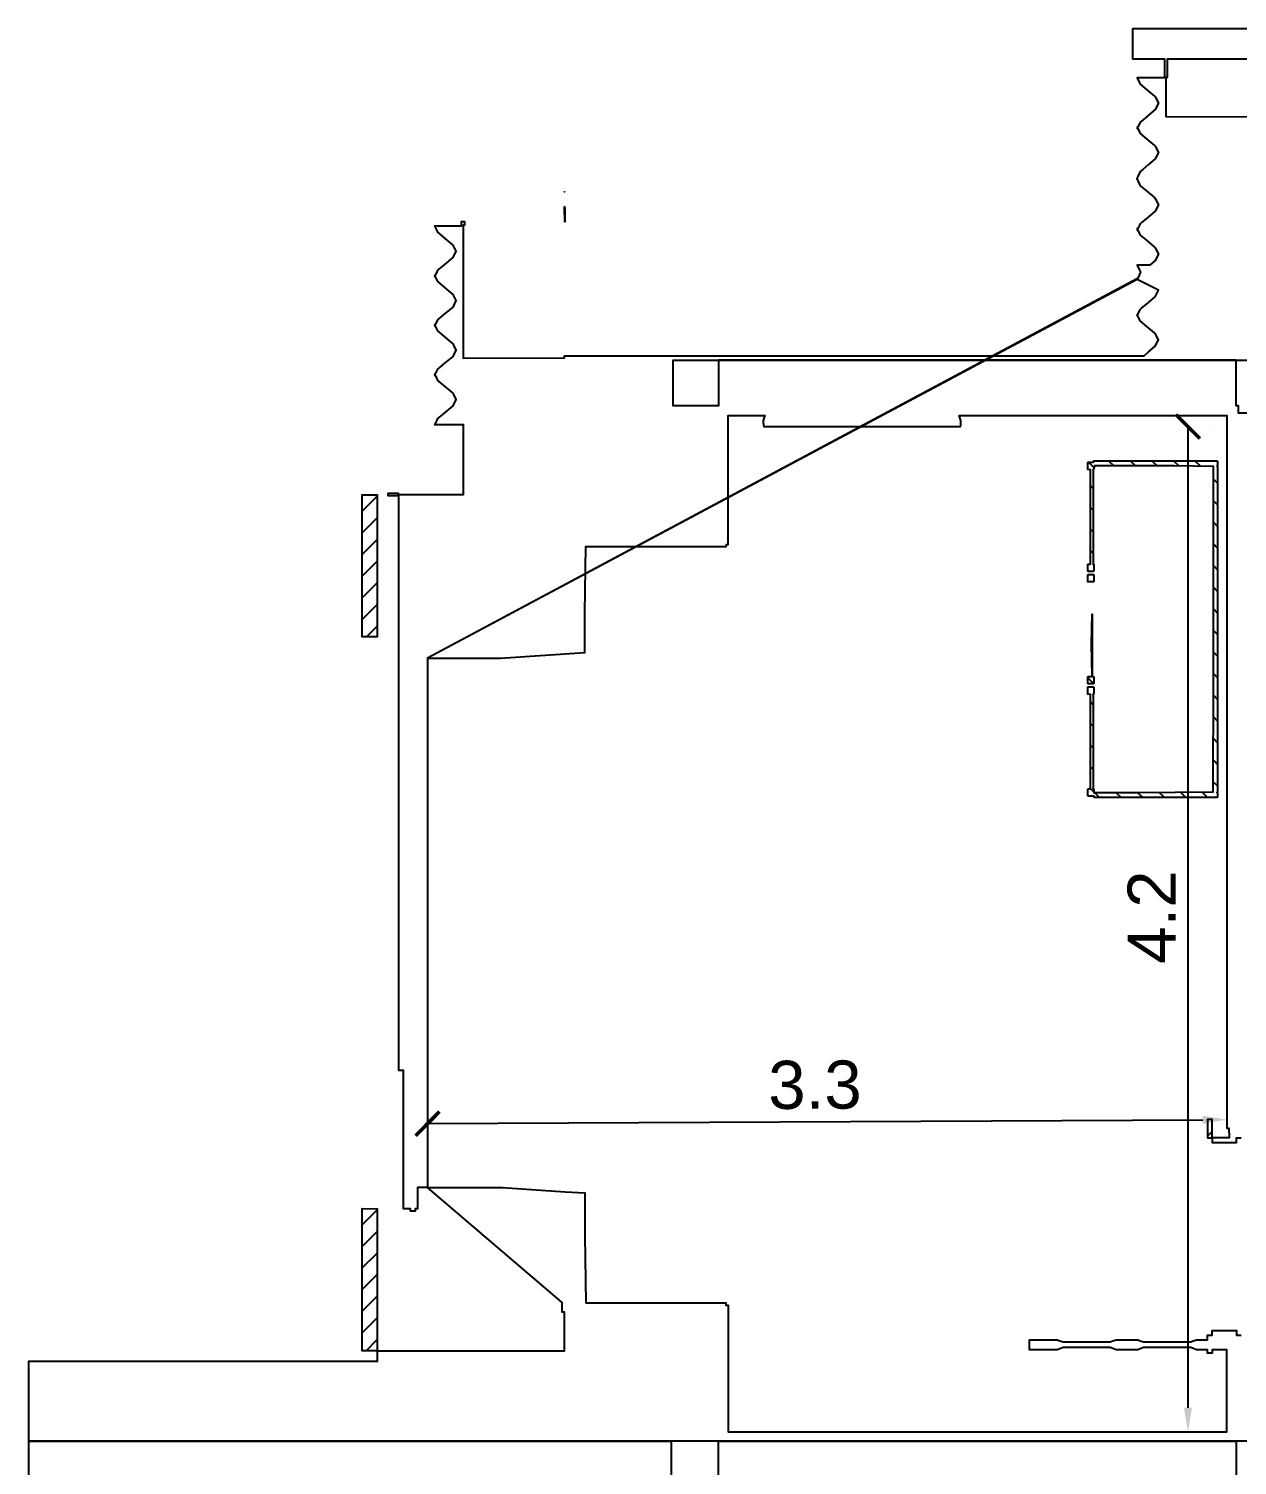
# Model space of a CAD drawing. Header units: metres. Extents: x -155 to -31, y -2 to 38.
# Drawn here: x -146.15 to -141.13, y 13.6 to 19.57 of the extents above; entities that cross this region are included whole.
import ezdxf

# ---------------------------------------------------------------- set-up
doc = ezdxf.new("R2010")
doc.units = ezdxf.units.M
doc.layers.add('DİMENSİONS', color=1, linetype='Continuous', true_color=0xff0000)
doc.layers.add('Layer 03$CATI_MOBILYA', color=9, linetype='Continuous', true_color=0xc0c0c0)
doc.layers.add('Layer 03$CATI_DUVAR', color=7, linetype='Continuous')
doc.styles.add('Default', font='arial.ttf')
doc.dimstyles.new('Default', dxfattribs={"dimscale": 2, "dimtxt": 0.1, "dimasz": 0.1, "dimexe": 0.05, "dimexo": 0.05, "dimgap": 0.025, "dimtad": 1, "dimtoh": 1, "dimzin": 1, "dimdsep": 46, "dimtxsty": 'Default', "dimcen": 0.05, "dimazin": 1, "dimtfac": 1, "dimtdec": 4, "dimtix": 1, "dimtofl": 0, "dimtmove": 1, "dimatfit": 3, "dimfxl": 0.1, "dimtolj": 1, "dimtzin": 1, "dimarcsym": 0})
pattern_1 = [(45, (-140.90624, 9.92203), (-0.0449013, 0.0449013), [])]
pattern_2 = [(135, (-140.90624, 9.92203), (-0.0449013, -0.0449013), [])]

# ---------------------------------------------------------------- blocks, each defined once
blk = doc.blocks.new('_ArchTick')
at = {"color": 0, "linetype": 'ByBlock', "const_width": 0.15}
blk.add_lwpolyline([(-0.5, -0.5), (0.5, 0.5)], dxfattribs=at)
blk = doc.blocks.new('*D20')
at = {"layer": 'Defpoints', "color": 0}
for p in [(-141.3317, 17.9137), (-141.3317, 13.738), (-141.3317, 13.738)]:
    blk.add_point(p, dxfattribs=at)
at = {"layer": 'DİMENSİONS', "color": 0, "lineweight": -2}
for p, q in [((-141.3317, 17.9137), (-141.3317, 13.838)), ((-141.2317, 17.9137), (-141.2317, 17.9137)), ((-141.2317, 13.738), (-141.2317, 13.738))]:
    blk.add_line(p, q, dxfattribs=at)
at = {"layer": 'DİMENSİONS', "color": 0}
blk.add_solid([(-141.3483, 13.838), (-141.315, 13.838), (-141.3317, 13.738)], dxfattribs=at)
at = {"layer": 'DİMENSİONS', "color": 0, "lineweight": -2, "xscale": 0.1, "yscale": 0.1, "zscale": 0.1, "rotation": 90}
blk.add_blockref('_ArchTick', (-141.3317, 17.9137), dxfattribs=at)
at = {"layer": 'DİMENSİONS', "color": 0, "insert": (-141.4821, 15.8759), "char_height": 0.2, "attachment_point": 5, "rotation": 90, "style": 'Default'}
blk.add_mtext('\\A1;4.2', dxfattribs=at)
blk = doc.blocks.new('*D61')
at = {"layer": 'Defpoints', "color": 0}
for p in [(-144.4904, 15.018), (-141.1702, 15.0349), (-141.1702, 15.0349)]:
    blk.add_point(p, dxfattribs=at)
at = {"layer": 'DİMENSİONS', "color": 0, "lineweight": -2}
for p, q in [((-144.4909, 15.118), (-144.4909, 15.118)), ((-141.1707, 15.1349), (-141.1707, 15.1349)), ((-144.4904, 15.018), (-141.2702, 15.0344))]:
    blk.add_line(p, q, dxfattribs=at)
at = {"layer": 'DİMENSİONS', "color": 0}
blk.add_solid([(-141.2702, 15.0177), (-141.2703, 15.051), (-141.1702, 15.0349)], dxfattribs=at)
at = {"layer": 'DİMENSİONS', "color": 0, "lineweight": -2, "xscale": 0.1, "yscale": 0.1, "zscale": 0.1, "rotation": 180.2911990098654}
blk.add_blockref('_ArchTick', (-144.4904, 15.018), dxfattribs=at)
at = {"layer": 'DİMENSİONS', "color": 0, "insert": (-142.8811, 15.1784), "char_height": 0.2, "attachment_point": 5, "rotation": 0.2912, "style": 'Default'}
blk.add_mtext('\\A1;3.3', dxfattribs=at)

msp = doc.modelspace()

# ---------------------------------------------------------------- hatches: boundary and pattern name
at = {"layer": 'Layer 03$CATI_DUVAR'}
h = msp.add_hatch(dxfattribs=at)
h.set_pattern_fill('ANSI31', scale=0.02, style=0, pattern_type=2)
h.set_pattern_definition(pattern_1)
h.paths.add_polyline_path([(-143.9221, 18.8894), (-143.9212, 18.8891), (-143.9221, 18.8891)], flags=0)
h = msp.add_hatch(dxfattribs=at)
h.set_pattern_fill('ANSI31', scale=0.02, style=0, pattern_type=2)
h.set_pattern_definition(pattern_1)
h.paths.add_polyline_path([(-143.9212, 18.8271), (-143.9199, 18.8215), (-143.9199, 18.7643), (-143.9221, 18.8215), (-143.9221, 18.8271)], flags=0)
h = msp.add_hatch(dxfattribs=at)
h.set_pattern_fill('ANSI31', scale=0.02, style=0, pattern_type=2)
h.set_pattern_definition(pattern_1)
h.paths.add_polyline_path([(-144.6992, 17.6303), (-144.699, 17.6304), (-144.699, 17.6303), (-144.6992, 17.567), (-144.6992, 17.0404), (-144.7613, 17.0404), (-144.7613, 17.6303)], flags=0)
h = msp.add_hatch(dxfattribs=at)
h.set_pattern_fill('ANSI31', scale=0.02, style=0, pattern_type=2)
h.set_pattern_definition(pattern_1)
h.paths.add_polyline_path([(-141.2305, 14.9594), (-141.2305, 15.0351), (-141.2507, 15.0351), (-141.2507, 14.9594)], flags=0)
h = msp.add_hatch(dxfattribs=at)
h.set_pattern_fill('ANSI31', scale=0.02, style=0, pattern_type=2)
h.set_pattern_definition(pattern_1)
h.paths.add_polyline_path([(-144.6992, 14.1168), (-144.699, 14.075), (-144.7199, 14.0746), (-144.7199, 14.075), (-144.7613, 14.075), (-144.7613, 14.6651), (-144.6992, 14.6647)], flags=0)
at = {"layer": 'Layer 03$CATI_MOBILYA'}
h = msp.add_hatch(dxfattribs=at)
h.set_pattern_fill('ANSI31', scale=0.02, angle=90, style=0, pattern_type=2)
h.set_pattern_definition(pattern_2)
h.paths.add_polyline_path([(-141.7452, 16.4092), (-141.7383, 16.4092), (-141.737, 16.4107), (-141.737, 16.8001), (-141.7458, 16.8021), (-141.7464, 16.8022), (-141.7469, 16.8024), (-141.747, 16.8023), (-141.7471, 16.8027), (-141.7476, 16.8036), (-141.7476, 16.813), (-141.7473, 16.8307), (-141.747, 16.8312), (-141.7464, 16.8318), (-141.746, 16.8322), (-141.7457, 16.8323), (-141.7383, 16.8323), (-141.7246, 16.8324), (-141.7239, 16.8319), (-141.7234, 16.8312), (-141.7228, 16.8305), (-141.7228, 16.8215), (-141.7228, 16.8036), (-141.723, 16.8029), (-141.7234, 16.8023), (-141.7235, 16.8023), (-141.724, 16.8024), (-141.7244, 16.8022), (-141.7248, 16.8017), (-141.7263, 16.8009), (-141.726, 16.8005), (-141.7256, 16.7996), (-141.7256, 16.6674), (-141.7256, 16.4113), (-141.726, 16.4104), (-141.726, 16.4102), (-141.7261, 16.4101), (-141.7263, 16.4099), (-141.7248, 16.409), (-141.7242, 16.4085), (-141.723, 16.4078), (-141.7228, 16.4077), (-141.7228, 16.3985), (-141.7222, 16.3926), (-141.7201, 16.3938), (-141.7193, 16.3942), (-141.5423, 16.3941), (-141.2261, 16.3964), (-141.226, 16.8645), (-141.226, 17.7481), (-141.3888, 17.75), (-141.7197, 17.7499), (-141.7228, 17.7369), (-141.723, 17.7362), (-141.7234, 17.7356), (-141.7235, 17.7356), (-141.724, 17.7357), (-141.7242, 17.7356), (-141.7245, 17.7355), (-141.7248, 17.735), (-141.7263, 17.7342), (-141.726, 17.7338), (-141.7256, 17.7329), (-141.7256, 17.6007), (-141.7256, 17.3446), (-141.726, 17.3437), (-141.7245, 17.342), (-141.7239, 17.3417), (-141.723, 17.3406), (-141.7228, 17.3404), (-141.7227, 17.3311), (-141.7227, 17.3138), (-141.7233, 17.3129), (-141.7235, 17.3125), (-141.7243, 17.312), (-141.7246, 17.3117), (-141.732, 17.3117), (-141.7457, 17.3117), (-141.7462, 17.3122), (-141.7467, 17.3122), (-141.7469, 17.3125), (-141.747, 17.3125), (-141.7475, 17.3135), (-141.7476, 17.314), (-141.7476, 17.3229), (-141.7472, 17.3408), (-141.747, 17.3413), (-141.7465, 17.3416), (-141.746, 17.3421), (-141.7455, 17.3423), (-141.7386, 17.3424), (-141.737, 17.344), (-141.737, 17.4763), (-141.7365, 17.7339), (-141.737, 17.7334), (-141.7455, 17.7351), (-141.7459, 17.7355), (-141.7465, 17.7356), (-141.7469, 17.7357), (-141.7471, 17.736), (-141.7476, 17.7369), (-141.7476, 17.7464), (-141.7473, 17.764), (-141.747, 17.7645), (-141.7464, 17.7651), (-141.746, 17.7655), (-141.7457, 17.7656), (-141.7385, 17.7656), (-141.7247, 17.7656), (-141.7228, 17.7695), (-141.7222, 17.7702), (-141.722, 17.7706), (-141.7202, 17.7713), (-141.7195, 17.7717), (-141.5415, 17.7717), (-141.2111, 17.7719), (-141.2102, 17.7709), (-141.2097, 17.7705), (-141.2088, 17.7697), (-141.2084, 17.7693), (-141.2083, 17.7634), (-141.2086, 17.7523), (-141.2089, 17.752), (-141.2105, 17.7507), (-141.2112, 17.75), (-141.2105, 17.7499), (-141.2097, 17.7494), (-141.209, 17.749), (-141.2084, 17.7481), (-141.2084, 17.2804), (-141.2084, 16.3965), (-141.2085, 16.3959), (-141.209, 16.3949), (-141.2089, 16.3948), (-141.21, 16.3944), (-141.2105, 16.3941), (-141.211, 16.3938), (-141.2096, 16.3926), (-141.209, 16.392), (-141.2085, 16.3919), (-141.2085, 16.386), (-141.2084, 16.3748), (-141.2099, 16.3733), (-141.2106, 16.3726), (-141.3888, 16.3724), (-141.7206, 16.3724), (-141.7212, 16.3727), (-141.7223, 16.3739), (-141.7227, 16.3743), (-141.7231, 16.3792), (-141.7233, 16.379), (-141.7241, 16.3783), (-141.7245, 16.3782), (-141.7319, 16.3781), (-141.7453, 16.3778), (-141.7463, 16.3786), (-141.7466, 16.3788), (-141.747, 16.3792), (-141.7474, 16.3796), (-141.7475, 16.3799), (-141.7475, 16.3892), (-141.7474, 16.4072), (-141.7472, 16.4075), (-141.747, 16.4077), (-141.7469, 16.4078), (-141.7462, 16.4082), (-141.7458, 16.4087)], flags=0)
h = msp.add_hatch(dxfattribs=at)
h.set_pattern_fill('ANSI31', scale=0.02, angle=90, style=0, pattern_type=2)
h.set_pattern_definition(pattern_2)
h.paths.add_polyline_path([(-141.7236, 17.2982), (-141.723, 17.2975), (-141.7228, 17.2971), (-141.7228, 17.2881), (-141.7228, 17.2703), (-141.723, 17.2696), (-141.7234, 17.2689), (-141.7235, 17.269), (-141.724, 17.269), (-141.7245, 17.2688), (-141.7248, 17.2683), (-141.7319, 17.2684), (-141.7458, 17.2688), (-141.7464, 17.2689), (-141.7469, 17.269), (-141.747, 17.269), (-141.7471, 17.2693), (-141.7476, 17.2703), (-141.7476, 17.2797), (-141.7473, 17.2974), (-141.747, 17.2979), (-141.7464, 17.2984), (-141.746, 17.2989), (-141.7457, 17.2989), (-141.7385, 17.2989), (-141.7247, 17.299), (-141.7242, 17.2987)], flags=0)
h = msp.add_hatch(dxfattribs=at)
h.set_pattern_fill('ANSI31', scale=0.02, angle=90, style=0, pattern_type=2)
h.set_pattern_definition(pattern_2)
h.paths.add_polyline_path([(-141.7325, 17.0104), (-141.7293, 17.1337), (-141.729, 16.8765)], flags=0)
h = msp.add_hatch(dxfattribs=at)
h.set_pattern_fill('ANSI31', scale=0.02, angle=90, style=0, pattern_type=2)
h.set_pattern_definition(pattern_2)
h.paths.add_polyline_path([(-141.7228, 16.8744), (-141.7228, 16.8653), (-141.7228, 16.848), (-141.7228, 16.8471), (-141.7228, 16.8466), (-141.723, 16.8466), (-141.7232, 16.8461), (-141.7235, 16.8459), (-141.7237, 16.8461), (-141.7245, 16.8456), (-141.7246, 16.8451), (-141.732, 16.8451), (-141.7462, 16.8452), (-141.7467, 16.8456), (-141.7471, 16.8458), (-141.747, 16.8459), (-141.747, 16.8461), (-141.7475, 16.8466), (-141.7476, 16.8563), (-141.7473, 16.8744), (-141.7472, 16.8745), (-141.7469, 16.8744), (-141.7458, 16.8752), (-141.7453, 16.8755), (-141.7383, 16.8757), (-141.7248, 16.8756), (-141.7242, 16.8752), (-141.723, 16.8744)], flags=0)
h = msp.add_hatch(dxfattribs=at)
h.set_pattern_fill('ANSI31', scale=0.02, angle=90, style=0, pattern_type=2)
h.set_pattern_definition(pattern_2)
h.paths.add_polyline_path([(-141.7231, 16.3802), (-141.7228, 16.3804), (-141.7229, 16.3798)], flags=0)

# ---------------------------------------------------------------- linework, layer by layer
at = {"layer": 'Layer 03$CATI_DUVAR'}
for points in [[(-140.9284, 19.5661), (-141.5615, 19.5661), (-141.5615, 19.441), (-141.4283, 19.441), (-141.4284, 19.3619), (-141.5425, 19.362), (-141.5325, 19.341), (-141.5298, 19.3356), (-141.5025, 19.3128), (-141.4709, 19.2861), (-141.4672, 19.2829), (-141.4545, 19.2566), (-141.4671, 19.2302), (-141.4951, 19.2067), (-141.4987, 19.2036), (-141.524, 19.1824), (-141.5297, 19.1776), (-141.5398, 19.1571), (-141.5426, 19.1572), (-141.5411, 19.1542), (-141.5426, 19.1511), (-141.5396, 19.1511), (-141.5323, 19.136), (-141.5296, 19.1304), (-141.5023, 19.1074), (-141.471, 19.0809), (-141.4672, 19.0778), (-141.4543, 19.0514), (-141.4675, 19.0252), (-141.4951, 19.0019), (-141.519, 18.9815), (-141.524, 18.9773), (-141.5297, 18.9724), (-141.5397, 18.9518), (-141.5439, 18.9434), (-141.5325, 18.9195), (-141.5298, 18.9142), (-141.5025, 18.8913), (-141.4709, 18.8646), (-141.4672, 18.8615), (-141.4545, 18.8351), (-141.4671, 18.8088), (-141.4951, 18.7852), (-141.4987, 18.7822), (-141.524, 18.7609), (-141.5297, 18.7561), (-141.5398, 18.7357), (-141.5426, 18.7357), (-141.5411, 18.7327), (-141.5426, 18.7297), (-141.5396, 18.7297), (-141.5323, 18.7145), (-141.5296, 18.7089), (-141.5028, 18.6864), (-141.5023, 18.6859), (-141.471, 18.6594), (-141.4672, 18.6563), (-141.4543, 18.63), (-141.4675, 18.6038), (-141.4905, 18.5843), (-141.5425, 18.5843), (-141.5325, 18.5633), (-141.5281, 18.5544), (-141.5397, 18.5303), (-141.5405, 18.5287), (-144.4904, 16.9515), (-144.3392, 16.9515), (-144.3382, 16.9515), (-144.1871, 16.9515), (-143.8375, 16.9756), (-143.8375, 17.1388), (-143.8324, 17.415), (-143.2501, 17.415), (-143.2487, 17.4243), (-143.2422, 17.4243), (-143.2422, 17.96), (-143.0886, 17.96), (-143.0955, 17.9389), (-143.0955, 17.929), (-143.0932, 17.914), (-143.0921, 17.9137), (-142.2786, 17.9137), (-142.2771, 17.9141), (-142.276, 17.9145), (-142.2756, 17.9155), (-142.2752, 17.9162), (-142.2752, 17.9389), (-142.2823, 17.96), (-141.1702, 17.96), (-141.1702, 14.9993), (-141.1611, 14.9993), (-141.1609, 14.9594), (-141.2305, 14.9594), (-141.2305, 14.9401), (-141.1305, 14.9401), (-141.1305, 14.9594), (-141.1103, 14.9594)], [(-140.8378, 19.1993), (-141.4226, 19.2), (-141.4225, 19.2302), (-141.4225, 19.2315), (-141.4225, 19.2449), (-141.4225, 19.2564), (-141.4225, 19.2816), (-141.4225, 19.2829), (-141.4225, 19.2843), (-141.4225, 19.286), (-141.4224, 19.3127), (-141.4224, 19.3355), (-141.4224, 19.3409), (-141.4224, 19.3649), (-141.4164, 19.3649), (-141.4163, 19.441), (-140.9284, 19.441)], [(-141.0312, 13.6992), (-146.1467, 13.6992), (-146.1467, 14.0314), (-144.6989, 14.0314), (-144.6989, 14.0743), (-144.5246, 14.0745), (-144.5246, 14.0742), (-144.3411, 14.0742), (-143.9213, 14.074), (-143.9213, 14.2343), (-143.9314, 14.2343), (-143.9314, 14.2753), (-144.4904, 14.7532), (-144.1791, 14.7532), (-144.1791, 14.7525), (-143.9185, 14.7354), (-143.8375, 14.7301), (-143.8375, 14.5522), (-143.8324, 14.2731), (-143.2512, 14.2731), (-143.2512, 14.2642), (-143.2422, 14.2642), (-143.2422, 13.738), (-141.1702, 13.738), (-141.1702, 14.0786), (-141.2305, 14.0786), (-141.2305, 14.0643), (-141.2507, 14.0643), (-141.2507, 14.0786), (-141.296, 14.0786), (-141.3093, 14.0838), (-141.3196, 14.0878), (-141.5162, 14.0878), (-141.5295, 14.0826), (-141.5398, 14.0786), (-141.6297, 14.0786), (-141.6434, 14.0838), (-141.6541, 14.0878), (-141.8499, 14.0878), (-141.8636, 14.0826), (-141.8743, 14.0786), (-141.9894, 14.0786), (-141.9894, 14.1206), (-141.8743, 14.1206), (-141.8636, 14.1166), (-141.8499, 14.1114), (-141.6541, 14.1114), (-141.6434, 14.1154), (-141.6297, 14.1206), (-141.5398, 14.1206), (-141.5294, 14.1166), (-141.5162, 14.1114), (-141.3196, 14.1114), (-141.3092, 14.1154), (-141.296, 14.1206), (-141.2507, 14.1206), (-141.2507, 14.1391), (-141.2305, 14.1391), (-141.2305, 14.1593), (-141.1305, 14.1593), (-141.1305, 14.1391), (-141.1103, 14.1391)], [(-146.1471, 13.458), (-146.1471, 13.6992), (-143.4788, 13.6992), (-143.4788, 13.5079)], [(-143.2811, 13.5079), (-143.2811, 13.6992), (-141.1311, 13.6992), (-141.1311, 13.5079)]]:
    msp.add_lwpolyline(points, dxfattribs=at)
for points in [[(-143.9221, 18.8894), (-143.9212, 18.8891), (-143.9221, 18.8891)], [(-143.9212, 18.8271), (-143.9199, 18.8215), (-143.9199, 18.7643), (-143.9221, 18.8215), (-143.9221, 18.8271)], [(-144.4904, 16.9515), (-144.4904, 14.7532), (-144.5322, 14.7532), (-144.5322, 14.6649), (-144.5412, 14.6649), (-144.5412, 14.6549), (-144.5612, 14.6549), (-144.5612, 14.6649), (-144.5901, 14.6649), (-144.5901, 15.239), (-144.6099, 15.239), (-144.6098, 16.4851), (-144.6096, 17.6252), (-144.6541, 17.6252), (-144.6541, 17.6372), (-144.6126, 17.6372), (-144.6126, 17.6312), (-144.5815, 17.6312), (-144.5773, 17.6312), (-144.5557, 17.6312), (-144.5411, 17.6312), (-144.4902, 17.6312), (-144.3412, 17.6311), (-144.3412, 17.6714), (-144.3412, 17.7215), (-144.3411, 17.8327), (-144.3411, 17.9211), (-144.4599, 17.9211), (-144.4506, 17.9405), (-144.4472, 17.9473), (-144.4273, 17.964), (-144.3845, 18.0002), (-144.3817, 18.0057), (-144.3718, 18.0266), (-144.3818, 18.0474), (-144.3845, 18.0529), (-144.3918, 18.059), (-144.4003, 18.0662), (-144.447, 18.1056), (-144.4519, 18.1155), (-144.457, 18.1262), (-144.4599, 18.1261), (-144.4584, 18.1292), (-144.4599, 18.1321), (-144.4571, 18.1321), (-144.447, 18.1523), (-144.4187, 18.1764), (-144.3845, 18.2052), (-144.3817, 18.2108), (-144.3718, 18.2316), (-144.3818, 18.2522), (-144.3845, 18.2577), (-144.3918, 18.2638), (-144.4004, 18.2711), (-144.447, 18.3107), (-144.4569, 18.3312), (-144.4601, 18.3312), (-144.4585, 18.3343), (-144.4599, 18.3371), (-144.4571, 18.3371), (-144.4518, 18.3478), (-144.447, 18.3576), (-144.4272, 18.3743), (-144.3845, 18.4102), (-144.3818, 18.4157), (-144.3718, 18.4366), (-144.3844, 18.4627), (-144.4002, 18.4761), (-144.447, 18.5157), (-144.4572, 18.5362), (-144.4601, 18.5362), (-144.4586, 18.5391), (-144.46, 18.542), (-144.4571, 18.5421), (-144.4518, 18.5528), (-144.447, 18.5626), (-144.4272, 18.5793), (-144.3845, 18.6152), (-144.3716, 18.6416), (-144.3844, 18.6677), (-144.4002, 18.6811), (-144.447, 18.7207), (-144.4518, 18.7306), (-144.4601, 18.747), (-144.3488, 18.7473), (-144.3489, 18.7648), (-144.3369, 18.7648), (-144.3369, 18.7503), (-144.3429, 18.7503), (-144.3428, 18.7308), (-144.3428, 18.7209), (-144.3427, 18.6812), (-144.3427, 18.6678), (-144.3426, 18.6467), (-144.3426, 18.6416), (-144.3426, 18.6365), (-144.3426, 18.6153), (-144.3425, 18.5795), (-144.3425, 18.5628), (-144.3425, 18.553), (-144.3424, 18.5423), (-144.3424, 18.5322), (-144.3424, 18.5159), (-144.3423, 18.4762), (-144.3423, 18.4628), (-144.3422, 18.4418), (-144.3422, 18.4367), (-144.3422, 18.4158), (-144.3422, 18.4103), (-144.3421, 18.3745), (-144.3421, 18.3578), (-144.3421, 18.348), (-144.342, 18.3355), (-144.342, 18.3312), (-144.342, 18.3109), (-144.3419, 18.2712), (-144.3419, 18.2639), (-144.3419, 18.2577), (-144.3419, 18.2523), (-144.3418, 18.2317), (-144.3418, 18.1975), (-143.9211, 18.1984), (-143.9211, 18.208), (-141.5141, 18.208), (-141.4951, 18.2242), (-141.4675, 18.2475), (-141.4543, 18.2737), (-141.4672, 18.3001), (-141.471, 18.3032), (-141.5023, 18.3297), (-141.5296, 18.3527), (-141.5323, 18.3583), (-141.5396, 18.3734), (-141.5426, 18.3734), (-141.5411, 18.3765), (-141.5426, 18.3795), (-141.5398, 18.3794), (-141.5297, 18.3999), (-141.524, 18.4047), (-141.4987, 18.4259), (-141.4951, 18.429), (-141.4671, 18.4525), (-141.4538, 18.4803), (-141.5426, 18.5245)], [(-143.2811, 18.19), (-143.2811, 17.9993), (-143.4702, 17.9993), (-143.4702, 18.19), (-141.001, 18.19), (-141.001, 17.9697), (-141.01, 17.9697), (-141.01, 17.9691), (-141.1221, 17.9691), (-141.1221, 17.9993), (-141.1311, 17.9993), (-141.1311, 18.19)], [(-144.6992, 17.6303), (-144.699, 17.6304), (-144.699, 17.6303), (-144.6992, 17.567), (-144.6992, 17.0404), (-144.7613, 17.0404), (-144.7613, 17.6303)], [(-141.2305, 14.9594), (-141.2305, 15.0351), (-141.2507, 15.0351), (-141.2507, 14.9594)], [(-144.6992, 14.1168), (-144.699, 14.075), (-144.7199, 14.0746), (-144.7199, 14.075), (-144.7613, 14.075), (-144.7613, 14.6651), (-144.6992, 14.6647)]]:
    msp.add_lwpolyline(points, close=True, dxfattribs=at)
at = {"layer": 'Layer 03$CATI_MOBILYA'}
for points in [[(-141.7452, 16.4092), (-141.7383, 16.4092), (-141.737, 16.4107), (-141.737, 16.8001), (-141.7458, 16.8021), (-141.7464, 16.8022), (-141.7469, 16.8024), (-141.747, 16.8023), (-141.7471, 16.8027), (-141.7476, 16.8036), (-141.7476, 16.813), (-141.7473, 16.8307), (-141.747, 16.8312), (-141.7464, 16.8318), (-141.746, 16.8322), (-141.7457, 16.8323), (-141.7383, 16.8323), (-141.7246, 16.8324), (-141.7239, 16.8319), (-141.7234, 16.8312), (-141.7228, 16.8305), (-141.7228, 16.8215), (-141.7228, 16.8036), (-141.723, 16.8029), (-141.7234, 16.8023), (-141.7235, 16.8023), (-141.724, 16.8024), (-141.7244, 16.8022), (-141.7248, 16.8017), (-141.7263, 16.8009), (-141.726, 16.8005), (-141.7256, 16.7996), (-141.7256, 16.6674), (-141.7256, 16.4113), (-141.726, 16.4104), (-141.726, 16.4102), (-141.7261, 16.4101), (-141.7263, 16.4099), (-141.7248, 16.409), (-141.7242, 16.4085), (-141.723, 16.4078), (-141.7228, 16.4077), (-141.7228, 16.3985), (-141.7222, 16.3926), (-141.7201, 16.3938), (-141.7193, 16.3942), (-141.5423, 16.3941), (-141.2261, 16.3964), (-141.226, 16.8645), (-141.226, 17.7481), (-141.3888, 17.75), (-141.7197, 17.7499), (-141.7228, 17.7369), (-141.723, 17.7362), (-141.7234, 17.7356), (-141.7235, 17.7356), (-141.724, 17.7357), (-141.7242, 17.7356), (-141.7245, 17.7355), (-141.7248, 17.735), (-141.7263, 17.7342), (-141.726, 17.7338), (-141.7256, 17.7329), (-141.7256, 17.6007), (-141.7256, 17.3446), (-141.726, 17.3437), (-141.7245, 17.342), (-141.7239, 17.3417), (-141.723, 17.3406), (-141.7228, 17.3404), (-141.7227, 17.3311), (-141.7227, 17.3138), (-141.7233, 17.3129), (-141.7235, 17.3125), (-141.7243, 17.312), (-141.7246, 17.3117), (-141.732, 17.3117), (-141.7457, 17.3117), (-141.7462, 17.3122), (-141.7467, 17.3122), (-141.7469, 17.3125), (-141.747, 17.3125), (-141.7475, 17.3135), (-141.7476, 17.314), (-141.7476, 17.3229), (-141.7472, 17.3408), (-141.747, 17.3413), (-141.7465, 17.3416), (-141.746, 17.3421), (-141.7455, 17.3423), (-141.7386, 17.3424), (-141.737, 17.344), (-141.737, 17.4763), (-141.7365, 17.7339), (-141.737, 17.7334), (-141.7455, 17.7351), (-141.7459, 17.7355), (-141.7465, 17.7356), (-141.7469, 17.7357), (-141.7471, 17.736), (-141.7476, 17.7369), (-141.7476, 17.7464), (-141.7473, 17.764), (-141.747, 17.7645), (-141.7464, 17.7651), (-141.746, 17.7655), (-141.7457, 17.7656), (-141.7385, 17.7656), (-141.7247, 17.7656), (-141.7228, 17.7695), (-141.7222, 17.7702), (-141.722, 17.7706), (-141.7202, 17.7713), (-141.7195, 17.7717), (-141.5415, 17.7717), (-141.2111, 17.7719), (-141.2102, 17.7709), (-141.2097, 17.7705), (-141.2088, 17.7697), (-141.2084, 17.7693), (-141.2083, 17.7634), (-141.2086, 17.7523), (-141.2089, 17.752), (-141.2105, 17.7507), (-141.2112, 17.75), (-141.2105, 17.7499), (-141.2097, 17.7494), (-141.209, 17.749), (-141.2084, 17.7481), (-141.2084, 17.2804), (-141.2084, 16.3965), (-141.2085, 16.3959), (-141.209, 16.3949), (-141.2089, 16.3948), (-141.21, 16.3944), (-141.2105, 16.3941), (-141.211, 16.3938), (-141.2096, 16.3926), (-141.209, 16.392), (-141.2085, 16.3919), (-141.2085, 16.386), (-141.2084, 16.3748), (-141.2099, 16.3733), (-141.2106, 16.3726), (-141.3888, 16.3724), (-141.7206, 16.3724), (-141.7212, 16.3727), (-141.7223, 16.3739), (-141.7227, 16.3743), (-141.7231, 16.3792), (-141.7233, 16.379), (-141.7241, 16.3783), (-141.7245, 16.3782), (-141.7319, 16.3781), (-141.7453, 16.3778), (-141.7463, 16.3786), (-141.7466, 16.3788), (-141.747, 16.3792), (-141.7474, 16.3796), (-141.7475, 16.3799), (-141.7475, 16.3892), (-141.7474, 16.4072), (-141.7472, 16.4075), (-141.747, 16.4077), (-141.7469, 16.4078), (-141.7462, 16.4082), (-141.7458, 16.4087)], [(-141.7236, 17.2982), (-141.723, 17.2975), (-141.7228, 17.2971), (-141.7228, 17.2881), (-141.7228, 17.2703), (-141.723, 17.2696), (-141.7234, 17.2689), (-141.7235, 17.269), (-141.724, 17.269), (-141.7245, 17.2688), (-141.7248, 17.2683), (-141.7319, 17.2684), (-141.7458, 17.2688), (-141.7464, 17.2689), (-141.7469, 17.269), (-141.747, 17.269), (-141.7471, 17.2693), (-141.7476, 17.2703), (-141.7476, 17.2797), (-141.7473, 17.2974), (-141.747, 17.2979), (-141.7464, 17.2984), (-141.746, 17.2989), (-141.7457, 17.2989), (-141.7385, 17.2989), (-141.7247, 17.299), (-141.7242, 17.2987)], [(-141.7325, 17.0104), (-141.7293, 17.1337), (-141.729, 16.8765)], [(-141.7228, 16.8744), (-141.7228, 16.8653), (-141.7228, 16.848), (-141.7228, 16.8471), (-141.7228, 16.8466), (-141.723, 16.8466), (-141.7232, 16.8461), (-141.7235, 16.8459), (-141.7237, 16.8461), (-141.7245, 16.8456), (-141.7246, 16.8451), (-141.732, 16.8451), (-141.7462, 16.8452), (-141.7467, 16.8456), (-141.7471, 16.8458), (-141.747, 16.8459), (-141.747, 16.8461), (-141.7475, 16.8466), (-141.7476, 16.8563), (-141.7473, 16.8744), (-141.7472, 16.8745), (-141.7469, 16.8744), (-141.7458, 16.8752), (-141.7453, 16.8755), (-141.7383, 16.8757), (-141.7248, 16.8756), (-141.7242, 16.8752), (-141.723, 16.8744)], [(-141.7231, 16.3802), (-141.7228, 16.3804), (-141.7229, 16.3798)]]:
    msp.add_lwpolyline(points, close=True, dxfattribs=at)

# ---------------------------------------------------------------- dimensions: what is measured, and where the dimension line sits
at = {"layer": 'DİMENSİONS'}
for base, p1, p2, angle, text, picture, middle in [((-141.3317, 13.738, 0.5549), (-141.3317, 17.9137, 0.5549), (-141.3317, 13.738, 0.5549), 270, '4.2', '*D20', (-141.4821, 15.8759, 0.5549)), ((-141.1702, 15.0349, 0.5549), (-144.4904, 15.018, 0.5549), (-141.1702, 15.0349, 0.5549), 0.2912, '3.3', '*D61', (-142.8811, 15.1784, 0.5549))]:
    dim = msp.add_linear_dim(base=base, p1=p1, p2=p2, angle=angle, text=text, dimstyle='Default', override={"dimscale": 2, "dimasz": 0.05, "dimtih": 0, "dimtoh": 0, "dimdec": 1, "dimlfac": 1, "dimblk1": 'ArchTick', "dimsah": 1}, dxfattribs=at)
    dim.commit()
    dim.dimension.update_dxf_attribs({"geometry": picture, "text_midpoint": middle})

doc.saveas('drawing.dxf')
